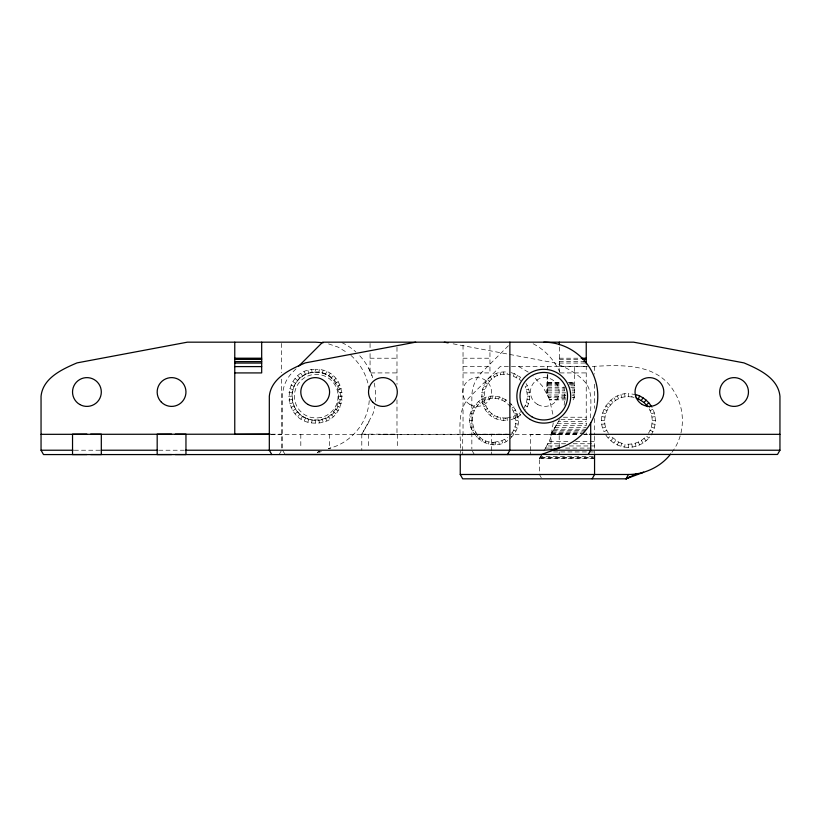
<?xml version="1.0" encoding="UTF-8"?>
<svg xmlns="http://www.w3.org/2000/svg" width="821" height="821" viewBox="0 0 821 821"><rect width="100%" height="100%" fill="white"/><g stroke="black" fill="none" stroke-linecap="round" stroke-linejoin="round"><path stroke-width="0.62" stroke-dasharray="4.11 3.08" d="M315.51 372.436C346.452 371.882 346.452 420.516 315.51 419.962C284.569 420.516 284.569 371.882 315.51 372.436L315.51 369.286C350.557 368.66 350.557 423.739 315.51 423.113C280.464 423.739 280.464 368.66 315.51 369.286M462.705 454.454L462.705 451.94M462.705 450.678L462.705 434.278L473.378 434.288M491.481 454.454L491.481 451.94M491.481 450.678L491.492 434.288L480.819 434.278M493.893 444.674L493.893 442.303C470.649 443.535 463.814 407.462 485.919 400.125C506.29 390.827 526.004 419.736 509.903 435.304L511.647 436.936C490.804 460.355 454.177 426.776 476.139 403.983C497.187 380.482 533.506 414.195 511.647 436.936M505.49 418.053L507.009 417.992L507.306 420.352L505.49 420.424L505.49 418.053C473.748 418.105 479.413 367.767 510.354 374.899M530.417 454.454L530.417 451.94M530.417 450.678L530.417 434.309L541.09 434.319M547.72 374.037L547.72 395.599L548.428 397.179L565.905 397.179M547.72 366.433L547.607 368.937M559.193 454.454L559.193 451.94M559.193 446.911L559.204 434.33L548.531 434.319M608.474 433.303C598.057 418.536 610.413 395.917 628.465 396.697L628.465 393.546L636.049 394.634M547.299 375.207L546.447 392.756L549.629 399.868L553.056 415.046M606.852 430.327L603.989 431.641C595.512 414.8 609.634 392.828 628.465 393.546M648.457 433.303C653.413 425.658 653.413 415.252 648.457 407.606M651.104 435.007C656.728 426.345 656.728 414.564 651.104 405.902M369.224 400.597C367.859 423.092 350.526 443.453 328.574 448.502M505.49 420.424C472.773 420.855 474.692 369.173 507.306 372.046L507.121 374.417M495.525 398.667L495.71 396.297M523.541 408.499C527.862 402.167 528.498 393.618 525.173 386.722L527.318 385.685C531.013 393.341 530.304 402.824 525.502 409.843M553.262 422.846L550.604 438.178L545.575 447.989M564.15 405.235L564.858 398.585L563.965 386.393M492.087 444.613L492.374 442.252M503.684 420.352L503.971 417.992M311.682 422.836L312.124 419.726M318.887 372.683L319.338 369.563M605.826 435.007C610.013 441.482 617.012 445.967 624.637 447.096L625.089 443.976C632.96 445.115 641.222 442.026 646.425 436.013L648.806 438.086L650.345 436.033M628.465 396.697L631.852 396.933L632.293 393.813M488.505 444.069L489.039 441.739M500.102 419.818L500.636 417.489M498.758 399.16L499.281 396.841M307.926 422.025L308.809 418.997M322.201 373.401L323.094 370.374M620.881 446.275L621.774 443.258L625.089 443.976M485.047 443.001L485.919 440.785M496.643 418.751L497.516 416.524M501.877 400.125L502.75 397.908M513.474 375.864L514.346 373.647L520.596 377.26L519.108 379.117L511.391 375.218M304.324 420.68L305.638 417.817M325.383 374.581L326.686 371.718M617.289 444.941L618.593 442.067L610.506 436.013L608.125 438.086M279.171 454.567L281.593 450.226L281.593 379.035M573.099 399.868L574.638 397.179L574.638 366.433M493.38 417.181L494.57 415.108M481.783 441.431L482.974 439.368M361.794 434.33L372.939 413.917A59.41 59.41 0 0 0 374.776 406.344M516.409 377.28L517.599 375.218M504.812 401.541L506.003 399.478M551.045 434.33L559.655 419.428M565.628 443.751L548.018 443.751L546.745 445.957L560.579 445.957M541.285 455.409L539.448 458.59L541.439 455.08M369.132 421.614L361.794 434.155L361.794 450.226M551.045 450.226L551.045 434.155L558.383 421.614L586.235 421.614M543.861 450.914L548.018 443.751M541.275 477.74L539.448 474.487L539.715 458.015L594.558 458.015M300.958 418.843L302.662 416.185M328.359 376.213L330.063 373.555M613.913 443.094L615.617 440.446M671.937 452.309C685.227 434.956 685.771 409.494 673.918 391.248C656.574 362.543 621.025 365.006 592.013 366.433M490.394 415.139L491.871 413.271M478.797 439.389L480.275 437.531M297.879 416.545L299.942 414.164M331.068 378.245L333.131 375.864M610.845 440.795L612.907 438.414M296.012 368.855L292.45 372.416A33.64 33.64 0 0 0 282.598 396.204L282.598 448.974M508.384 345.733L481.701 372.416C475.503 378.707 471.911 387.368 471.849 396.204L471.849 448.974M624.637 447.096C633.555 448.379 642.905 444.89 648.806 438.086M487.736 412.676L489.48 411.054M476.139 436.936L477.884 435.304M507.009 417.992L513.474 416.524L520.709 411.793M510.878 419.818L517.599 417.181L523.244 412.676M509.903 405.595L511.647 403.983M295.17 413.825L297.551 411.762M333.47 380.636L335.851 378.573M485.478 409.843L487.448 408.499M473.881 434.104L475.852 432.749M493.893 442.303L501.877 440.785L507.511 437.531M511.945 408.15L513.905 406.805M292.861 410.746L295.519 409.043M335.502 383.356L338.149 381.652M317.245 452.422L319.318 451.345M317.583 452.392L319.831 451.304M483.672 406.713L485.816 405.666M472.075 430.963L474.22 429.927M513.577 410.972L515.721 409.946M291.024 407.38L293.887 406.067M337.123 386.332L339.986 385.018M650.078 410.582L652.952 409.279M318.969 452.392L321.319 451.519M482.348 403.337L484.626 402.629M470.751 427.597L473.029 426.889M526.364 389.759L528.642 389.062M514.767 414.01L517.045 413.312M289.68 403.778L292.707 402.895M338.303 389.503L341.331 388.62M602.645 428.039L605.662 427.146M651.269 413.763L654.286 412.871M328.359 448.523L330.73 448.04M481.537 399.806L483.897 399.447M469.94 424.067L472.301 423.708M527.092 392.941L529.442 392.592M515.496 417.191L517.846 416.842M288.869 400.032L291.989 399.581M339.032 392.818L342.152 392.366M601.824 424.283L604.944 423.841M651.987 417.078L655.107 416.627M565.885 398.123L549.629 399.868L565.69 399.868M572.134 397.446L574.638 397.179L572.145 397.179M565.905 395.712L548.428 397.179L547.72 394.983L547.72 375.115M572.145 395.188L574.638 394.983L572.073 394.983M271.474 434.217L281.593 434.186M481.27 396.204L483.651 396.194M469.674 420.455L472.054 420.455M382.904 434.33L509.872 434.186L463.034 434.33L463.034 343.455M559.204 434.33L557.274 434.33M370.066 358.213L396.984 358.213M463.034 358.213L489.952 358.213M559.317 358.213L579.831 358.213M559.317 359.362L579.831 359.362M559.317 361.589L583.669 361.589M559.317 363.056L584.952 363.056M587.456 366.433L500.348 366.433L470.105 396.666C454.947 411.383 461.587 434.637 460.253 453.12M463.034 366.597L489.952 366.597M559.317 366.597L586.235 366.597M370.764 372.919L396.984 372.919M463.034 372.919L489.952 372.919L489.952 342.172M560.025 372.919L586.235 372.919M547.72 382.473L560.538 382.473M568.235 382.473L574.638 382.473M547.72 382.904L561.821 382.904M569.507 382.904L574.638 382.904M547.72 383.623L561.821 383.623M569.507 383.623L574.638 383.623M547.72 384.608L561.821 384.608M569.507 384.608L574.638 384.608M547.72 385.839L561.821 385.839M570.79 385.839L574.638 385.839M547.72 387.317L564.386 387.317M570.79 387.317L574.638 387.317M547.72 388.99L564.386 388.99M572.073 388.99L574.638 388.99M547.72 390.847L564.386 390.847M572.073 390.847L574.638 390.847M547.72 392.859L565.669 392.859M572.073 392.859L574.638 392.859M565.669 394.983L547.72 394.983L547.72 395.599L542.373 386.106L532.593 375.464M288.592 396.204L291.742 396.204M339.268 396.204L342.419 396.204M563.452 417.232L586.235 417.232M601.557 420.455L604.708 420.455M652.233 420.455L655.384 420.455M557.172 423.718L586.235 423.718M556.012 425.709L586.235 425.709L586.235 366.494M554.934 427.556L586.235 427.556M553.959 429.229L586.235 429.229M553.097 430.707L584.963 430.707M552.359 431.959L584.983 431.959M551.774 432.954L581.124 432.954M551.332 433.693L583.741 433.693M361.794 434.155L396.984 434.155M551.045 434.155L578.692 434.155M583.721 434.155L586.235 434.155M270.602 434.33L579.226 434.33M583.721 434.33L590.699 434.33M549.321 441.493L569.425 441.493M575.706 441.493L594.558 441.493M573.171 443.751L594.558 443.751M569.394 445.957L594.558 445.957M545.513 448.081L550.542 448.081M565.628 448.081L594.558 448.081M74.321 450.226L99.905 450.226M158.761 450.226L184.356 450.226M553.528 451.94L594.558 451.94M593.275 456.322L540.711 456.322L539.448 458.59L540.136 457.297L593.285 457.297M539.448 458.446L594.558 458.446M527.328 396.194L529.719 396.204M560.917 419.428L586.235 419.449M515.732 420.455L518.123 420.455M532.347 434.319L530.417 434.309M601.824 416.627L604.944 417.078M651.987 423.841L655.107 424.283M288.869 392.366L291.989 392.818M339.032 399.581L342.152 400.032M481.537 392.592L483.897 392.941M469.94 416.842L472.301 417.191M527.092 399.447L529.442 399.806M515.496 423.708L517.846 424.067M453.141 343.825L554.729 362.892C565.69 367.377 576.558 372.806 584.685 381.642C594.127 392.366 589.724 407.462 590.699 420.352M631.852 396.933L634.058 397.415M328.574 343.896L337.954 347.057L347.365 352.732M602.645 412.871L605.662 413.763M651.269 427.146L654.286 428.039M289.68 388.62L292.707 389.503M338.303 402.895L341.331 403.778M482.348 389.062L484.626 389.759M470.751 413.312L473.029 414.01M510.878 372.58L514.346 373.647M526.364 402.629L528.642 403.337M514.767 426.889L517.045 427.597M618.593 442.067L621.774 443.258M603.989 409.279L606.852 410.582M650.078 430.327L652.952 431.641M291.024 385.018L293.887 386.332M337.123 406.067L339.986 407.38M483.672 385.685L485.816 386.722M472.075 409.946L474.22 410.972M525.173 405.666L527.318 406.713M513.577 429.927L515.721 430.963M533.147 343.763C545.729 350.177 555.632 361.476 560.774 374.602M518.605 366.433L528.18 372.087M605.826 405.902L608.474 407.606M292.861 381.652L295.519 383.356M335.502 409.043L338.149 410.746M485.478 382.555L487.448 383.889M473.881 406.805L475.852 408.15M511.945 432.749L513.905 434.104M608.125 402.834L610.506 404.897M295.17 378.573L297.551 380.636M333.47 411.762L335.851 413.825M487.736 379.723L489.48 381.344M476.139 403.983L477.884 405.595M519.108 379.117L520.709 380.595M350.885 355.37C360.573 363.877 367.059 375.761 368.988 388.507M610.845 400.114L612.907 402.495M644.023 438.414L646.096 440.795M297.879 375.864L299.942 378.245M331.068 414.164L333.131 416.545M490.394 377.26L491.871 379.117M478.797 401.52L480.275 403.378M519.108 413.271L520.596 415.139M613.913 397.816L615.617 400.463M641.314 440.446L643.017 443.094M300.958 373.555L302.662 376.213M328.359 416.185L330.063 418.843M472.465 451.283L474.302 454.454M282.598 450.226L285.051 454.454M526.107 383.602L527.318 385.685M493.38 375.218L494.57 377.28M481.783 399.478L482.974 401.541M516.409 415.108L517.599 417.181M504.812 439.368L506.003 441.431M617.289 395.979L618.593 398.842M638.338 442.067L639.651 444.941M304.324 371.718L305.638 374.581M325.383 417.817L326.686 420.68M368.793 368.496L371.964 375.618M496.643 373.647L497.516 375.864M485.047 397.908L485.919 400.125M513.474 416.524L514.346 418.751M501.877 440.785L502.75 443.001M620.881 394.634L621.774 397.651M635.156 443.258L636.049 446.275M307.926 370.374L308.809 373.401M322.201 418.997L323.094 422.025M500.102 372.58L500.636 374.899M488.505 396.841L489.039 399.16M498.758 441.739L499.281 444.069M624.637 393.813L625.089 396.933M631.852 443.976L632.293 447.096M311.682 369.563L312.124 372.683M318.887 419.726L319.338 422.836M495.412 442.252L495.71 444.613M503.684 372.046L503.858 374.417M492.087 396.297L492.261 398.667M397.302 434.33L397.302 448.215M368.516 434.34L368.526 448.225M329.59 434.33L329.59 448.235M300.804 434.34L300.814 448.245M628.465 444.223L628.465 447.373M594.558 366.433L594.558 374.058M594.558 384.228L594.558 408.376M594.558 418.546L594.558 435.079M594.558 436.341L594.558 452.915M586.235 432.954L586.235 434.33M559.317 347.109L559.317 371.349M396.984 347.293L396.984 384.413M396.984 399.776L396.984 434.33M370.066 343.445L370.066 348.515M370.066 353.594L370.066 371.349M315.51 419.962L315.51 423.113M281.593 343.445L281.593 372.683M374.181 383.089A59.41 59.41 0 0 1 375.371 401.921M341.957 342.644A59.41 59.41 0 0 1 355.821 351.891M359.793 355.801A59.41 59.41 0 0 1 373.042 378.789M321.103 417.489L316.239 418.053L311.375 417.489A21.839 21.839 0 0 1 298.197 383.889A21.839 21.839 0 0 1 334.28 383.889A21.839 21.839 0 0 1 321.103 417.489M537.632 404.476A14.388 14.388 0 0 0 559.214 392.017A14.388 14.388 0 0 0 537.632 379.548A14.388 14.388 0 0 0 537.632 404.476M304.129 417.181A24.22 24.22 0 0 0 340.458 396.204A24.22 24.22 0 0 0 304.129 375.218A24.22 24.22 0 0 0 304.129 417.181M469.92 404.476A14.388 14.388 0 0 0 491.502 392.017A14.388 14.388 0 0 0 469.92 379.548A14.388 14.388 0 0 0 469.92 404.476"/><path stroke-width="1.23" d="M635.454 396.646L636.049 394.634C642.196 396.481 647.595 400.525 651.104 405.902L649.339 407.042M647.779 406.703L644.023 402.495L638.338 398.842L639.651 395.979M507.44 454.567L509.872 450.226L509.872 342.172M592.136 478.828L594.558 474.487L594.558 454.146M460.253 454.382L460.253 474.487L462.675 478.828L626.043 478.828L628.465 474.487C644.618 474.394 660.689 466.892 670.613 454.075M588.247 454.454L590.699 450.226L590.699 422.589M298.68 366.187L322.684 342.172L633.617 342.172L743.98 362.892C758.84 369.245 778.051 377.978 779.95 396.204L779.95 450.226L777.497 454.454L285.051 454.454M641.314 400.463L643.017 397.816M644.023 402.495L646.096 400.114M646.425 404.897L648.806 402.834M641.314 472.783L643.685 472.291L626.043 478.828L630.2 476.673M626.043 478.828L636.152 473.933M554.267 449.005L558.998 448.04A54.032 54.032 0 0 0 543.779 342.172M415.662 342.172L305.289 362.892C290.429 369.245 271.217 377.978 269.319 396.204L269.319 450.226L271.782 454.567M234.765 358.213L261.683 358.213M581.104 358.213L586.235 358.213M234.765 359.362L261.683 359.362M582.387 359.362L586.235 359.362M234.765 361.589L261.683 361.589M583.669 361.589L586.235 361.589M234.765 363.056L261.683 363.056M234.765 366.597L261.683 366.597M234.765 372.919L261.683 372.919L261.683 342.172M86.923 434.155L72.535 434.186L72.535 454.567L86.923 454.547M171.568 434.155L157.18 434.186L157.18 454.567L171.568 454.547M41.05 434.33L270.119 434.186L234.765 434.33L234.765 342.172M589.416 434.33L779.95 434.33M323.197 342.726L315.51 342.172L187.383 342.172L77.02 362.892C62.16 369.245 42.949 377.978 41.05 396.204L41.05 450.226L73.038 450.226M101.188 450.226L157.488 450.226M185.638 450.226L543.779 450.226L551.466 449.682L558.998 448.04L541.357 454.567L43.513 454.567L41.05 450.226M552.348 450.226L779.95 450.226M460.253 474.487L628.465 474.487M90.649 434.165L101.311 434.186L101.311 454.567L90.649 454.547M175.284 434.165L185.957 434.186L185.957 454.567L175.284 454.547M444.356 342.172L448.122 342.88M636.224 398.052L638.338 398.842M586.235 342.172L586.235 363.929M559.317 342.172L559.317 344.707M530.325 419.51A26.919 26.919 0 0 0 570.698 396.204A26.919 26.919 0 0 0 530.325 372.888A26.919 26.919 0 0 0 530.325 419.51M531.895 416.781A23.768 23.768 0 0 0 567.547 396.204A23.768 23.768 0 0 0 531.895 375.618A23.768 23.768 0 0 0 531.895 416.781M372.734 402.187A14.388 14.388 0 0 0 396.81 395.743A14.388 14.388 0 0 0 379.189 378.112A14.388 14.388 0 0 0 372.734 402.187M307.998 404.476A14.388 14.388 0 0 0 329.59 392.017A14.388 14.388 0 0 0 307.998 379.548A14.388 14.388 0 0 0 307.998 404.476M642.238 404.476A14.388 14.388 0 0 0 663.82 392.017A14.388 14.388 0 0 0 642.238 379.548A14.388 14.388 0 0 0 642.238 404.476M726.883 404.476A14.388 14.388 0 0 0 748.465 392.017A14.388 14.388 0 0 0 726.883 379.548A14.388 14.388 0 0 0 726.883 404.476M161.388 402.187A14.388 14.388 0 0 0 185.464 395.743A14.388 14.388 0 0 0 167.843 378.112A14.388 14.388 0 0 0 161.388 402.187M79.729 404.476A14.388 14.388 0 0 0 101.311 392.017A14.388 14.388 0 0 0 79.729 379.548A14.388 14.388 0 0 0 79.729 404.476"/></g></svg>
